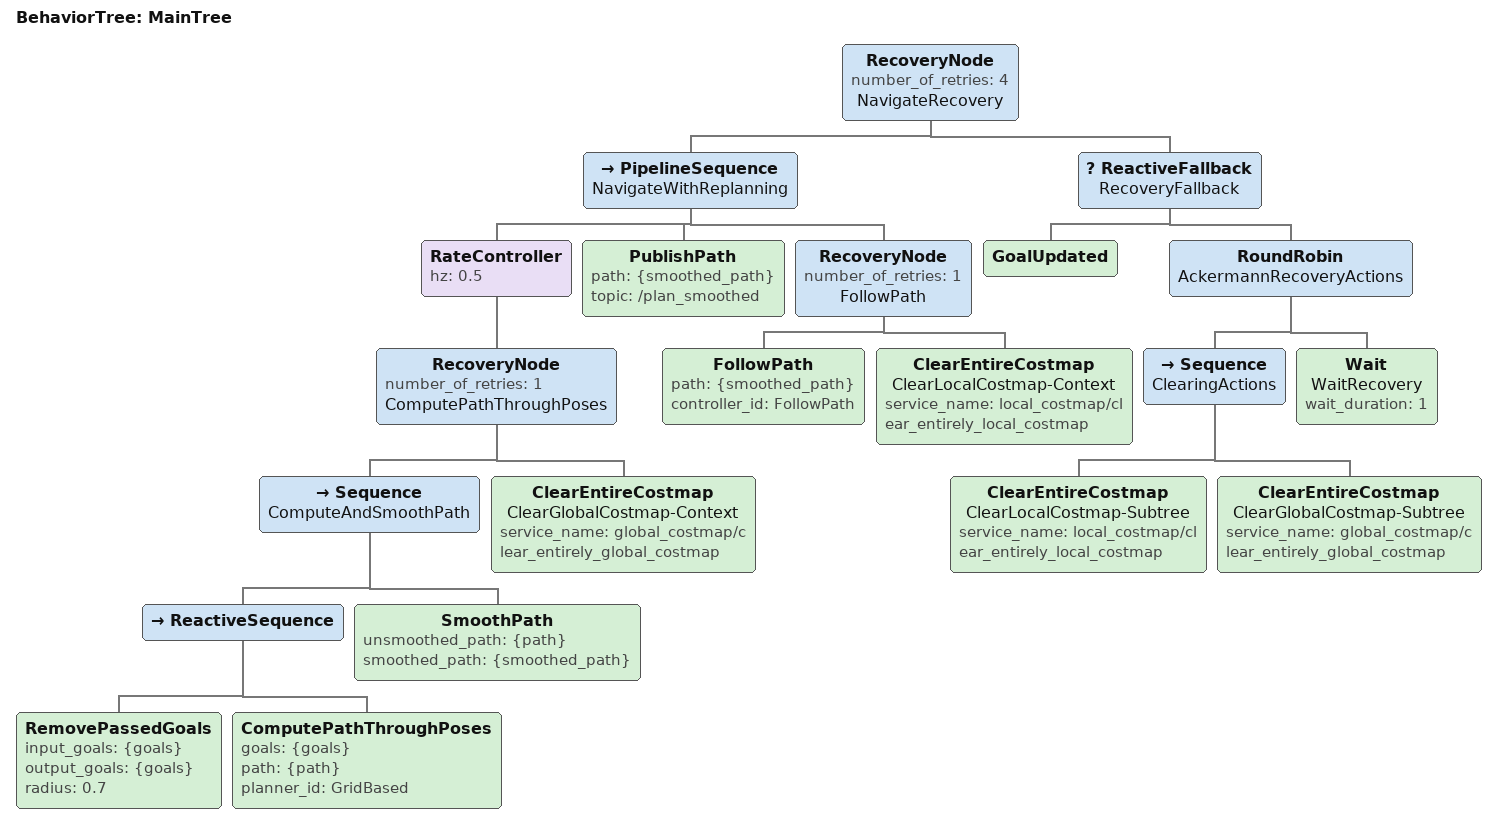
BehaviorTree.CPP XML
<!--
  SCURM-style NavigateThroughPoses tree adapted for the Gen0 Ackermann vehicle.
-->
<root main_tree_to_execute="MainTree">
  <BehaviorTree ID="MainTree">
    <RecoveryNode number_of_retries="4" name="NavigateRecovery">
      <PipelineSequence name="NavigateWithReplanning">
        <RateController hz="0.5">
          <RecoveryNode number_of_retries="1" name="ComputePathThroughPoses">
            <Sequence name="ComputeAndSmoothPath">
              <ReactiveSequence>
                <RemovePassedGoals input_goals="{goals}" output_goals="{goals}" radius="0.7"/>
                <ComputePathThroughPoses goals="{goals}" path="{path}" planner_id="GridBased"/>
              </ReactiveSequence>
              <SmoothPath unsmoothed_path="{path}" smoothed_path="{smoothed_path}"/>
            </Sequence>
            <ClearEntireCostmap name="ClearGlobalCostmap-Context" service_name="global_costmap/clear_entirely_global_costmap"/>
          </RecoveryNode>
        </RateController>
        <PublishPath path="{smoothed_path}" topic="/plan_smoothed"/>
        <RecoveryNode number_of_retries="1" name="FollowPath">
          <FollowPath path="{smoothed_path}" controller_id="FollowPath"/>
          <ClearEntireCostmap name="ClearLocalCostmap-Context" service_name="local_costmap/clear_entirely_local_costmap"/>
        </RecoveryNode>
      </PipelineSequence>
      <ReactiveFallback name="RecoveryFallback">
        <GoalUpdated/>
        <RoundRobin name="AckermannRecoveryActions">
          <Sequence name="ClearingActions">
            <ClearEntireCostmap name="ClearLocalCostmap-Subtree" service_name="local_costmap/clear_entirely_local_costmap"/>
            <ClearEntireCostmap name="ClearGlobalCostmap-Subtree" service_name="global_costmap/clear_entirely_global_costmap"/>
          </Sequence>
          <Wait name="WaitRecovery" wait_duration="1"/>
        </RoundRobin>
      </ReactiveFallback>
    </RecoveryNode>
  </BehaviorTree>
</root>
